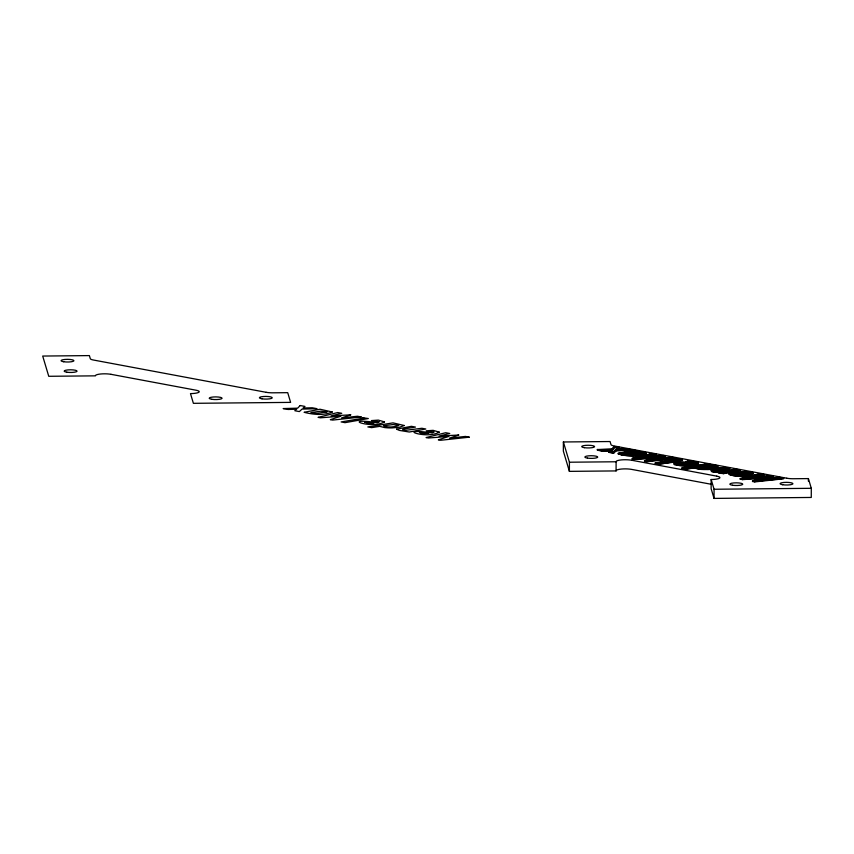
<?xml version="1.0" encoding="UTF-8"?>
<svg xmlns="http://www.w3.org/2000/svg" width="854" height="854" viewBox="0 0 854 854"><rect width="100%" height="100%" fill="white"/><g stroke="black" fill="none" stroke-linecap="round" stroke-linejoin="round"><path stroke-width="1.28" d="M786.822 478.229L614.122 445.959A9.351 1.954 0.2 0 1 610.984 444.603L610.066 441.529L563.384 441.977L563.352 451.125L569.394 471.365L616.076 470.917A9.351 1.954 0.2 0 1 621.285 469.059A9.351 1.954 0.2 0 1 631.597 469.39L711.51 484.325M569.394 471.365L569.426 462.217L563.384 441.977M597.341 449.514L597.341 450.197L602.273 451.125L610.823 450.837L610.823 450.143L602.284 450.432L597.341 449.514L611.816 449.129L614.389 446.482L619.171 447.379L617.314 449.652L619.171 447.379M602.273 451.125L602.284 450.432M602.561 450.229L612.072 449.909L612.072 450.592L602.561 450.912L602.561 450.229L599.476 449.652L612.606 449.3L614.987 446.856L618.125 447.443L616.086 449.877L618.125 447.443M617.314 448.969L626.398 448.734L631.223 449.631L631.223 450.314L616.182 450.752L613.546 453.228L608.966 452.374L610.823 450.143M612.969 452.866L610.012 452.31L612.072 449.909M611.816 449.129L611.816 449.812L614.389 446.482M602.561 450.912L599.476 450.336L612.606 449.983L612.606 449.3M613.546 453.228L616.182 450.069L631.223 449.631M612.606 449.983L614.987 446.856M615.403 450.57L615.403 449.887L629.11 449.492L629.099 450.186L615.403 450.57L613.78 452.097M616.076 470.917L616.108 461.768A9.351 1.943 0.2 0 1 621.317 459.911A9.351 1.943 0.2 0 1 631.629 460.242M616.182 450.752L616.182 450.069M646.2 453.325C639.39 457.723 626.697 456.068 618.285 453.944L618.285 453.25L634.212 450.197L637.084 450.763L637.244 451.595M638.514 452.193C659.085 454.574 622.95 457.659 619.566 453.986L619.566 453.293L634.469 450.496L636.219 450.848L636.283 451.595M625.075 453.506L625.064 454.2L626.889 454.659A6.021 1.249 0.2 0 0 631.49 454.99L639.988 454.029L641.119 452.801L634.928 452.161L625.075 453.506L626.889 453.965A6.021 1.249 0.2 0 0 631.49 454.307L641.119 452.801M629.985 454.776A5.092 1.057 0.2 0 1 627.519 454.509L626.42 453.549C628.427 453.506 641.205 450.325 639.262 453.901M632.259 458.32L632.259 459.014L634.607 459.452L655.05 457.883L655.061 457.2L634.618 458.758L632.259 458.32L651.88 453.495L655.925 454.253L655.915 454.936L646.403 457.242M619.566 453.986L631.255 452.086L634.469 451.19L634.469 450.496M634.607 459.452L634.618 458.758M634.81 458.545L657.366 456.815L657.356 457.498L634.81 459.228L634.81 458.545L633.561 458.31L651.976 453.773L654.612 454.264L654.612 454.947L648.421 456.452M635.632 452.161L636.283 450.912M637.073 451.456L637.084 450.763M640.158 453.495L639.902 452.631M639.988 453.677L640.158 452.812M641.119 453.485L640.746 452.545M640.874 453.752L640.874 453.068M642.24 457.264L663.238 455.758L663.654 456.527L642.24 457.957L642.24 457.264L654.612 454.264M655.776 459.559L655.776 458.865L671.671 457.189L675.61 457.925L675.599 458.619L646.809 461.726L644.514 461.299L644.524 460.616L655.061 457.2M645.208 457.53L645.218 456.847L655.925 454.253M673.977 458.566L671.532 458.118L653.214 460.039L653.214 459.356L671.532 457.424L673.977 457.883L673.977 458.566L645.731 461.267L645.741 460.584L657.366 456.815M646.809 461.726L646.809 461.043L644.524 460.616M646.937 461.491L646.937 460.808L645.741 460.584M654.612 454.947L651.976 454.456L651.88 453.495M676.987 458.673L682.143 459.174L682.495 460.189L659.192 464.309L655.306 463.573L655.306 462.889L677.927 459.046L676.987 458.673L677.798 459.932L677.638 458.844M656.779 463.594L656.79 462.911L678.887 459.036L677.959 460.253L656.779 463.594C656.107 464.757 690.555 460.914 678.62 458.844M659.192 464.309L659.245 463.37L681.545 459.505M663.238 456.442L663.238 455.758M663.441 455.534L664.86 455.801L664.86 456.495L663.441 456.228L663.441 455.534L645.218 456.847M671.532 458.118L671.532 457.424M671.671 457.189L671.671 457.883L675.599 458.619M677.927 459.73L677.927 459.046M678.556 464C680.019 461.438 685.516 463.903 688.153 464.064L688.153 464.757C677.895 464.619 673.101 463.754 688.153 464.064M678.738 464.192L678.556 463.316M678.706 460.007L678.887 459.036M678.898 463.85L678.898 463.156M681.77 463.925C675.695 463.807 684.833 462.388 686.531 463.968L686.531 464.651L682.399 464.661M679.624 464.128L679.667 463.284M680.339 463.893L680.339 463.21M681.289 460.445L681.279 459.26M712.375 465.547C726.274 467.117 711.126 469.946 706.311 469.54A11.55 2.402 0.2 0 1 698.743 469.198L693.971 467.981L685.805 469.273L682.015 468.568L682.015 467.885L707.187 463.829L711.094 464.565L711.083 465.249M682.09 464.854L682.09 464.17M682.165 460.519L682.143 459.174M713.165 468.707L706.194 469.348A10.632 2.21 0.2 0 1 699.223 469.027L694.355 467.682L685.837 469.027L683.467 468.579L683.467 467.896L707.155 464.085L709.621 464.544L709.621 465.238M692.178 464.149L693.512 463.402L685.602 462.227L685.613 461.534C713.047 460.562 689.488 467.682 679.176 464.854C662.917 461.587 688.634 461.288 691.516 463.605L693.512 462.719L685.613 461.534M685.805 469.273L685.847 468.344L694.355 466.989L699.223 468.344A10.632 2.21 0.2 0 0 706.194 468.665C721.31 468.462 719.943 464.192 706.247 465.078L706.247 465.772M692.082 462.526L687.203 462.067L687.214 461.373C710.101 461.897 687.694 466.978 679.656 464.693C664.508 461.63 688.954 461.64 691.398 463.903L694.473 462.697L687.214 461.373M687.203 462.067L687.812 461.395M689.701 460.776L689.701 461.47L685.602 462.227M687.812 462.078L689.872 461.694L689.872 461.011M694.473 462.697L694.185 463.85L691.388 464.597L691.398 463.903M691.516 464.288L691.516 463.605M693.277 463.786L693.288 463.092M693.512 463.402L693.512 462.719M693.971 467.981L693.971 467.298L685.805 468.59L682.015 467.885M694.185 463.85L694.185 463.167M694.355 467.682L694.355 466.989M697.931 466.679C700.109 470.383 709.044 468.302 713.005 467.042L712.652 466.017C690.299 463.903 696.683 471.002 713.005 466.348M700.974 466.199L700.974 466.882L707.454 466.156M701.55 467.042L701.55 466.359M707.155 464.085L707.155 464.768L683.467 468.579M716.752 476.158A9.351 1.943 0.2 0 1 719.442 478.251A9.351 1.943 0.2 0 1 711.168 479.521L711.136 488.68L714.04 498.405L811.268 497.455L811.3 488.307L808.396 478.592L793.59 478.731A9.351 1.954 0.2 0 1 786.801 478.229M699.746 467.971C703.173 468.109 710.838 469.497 711.788 466.103C689.722 464.672 700.782 470.565 711.788 466.103M712.044 467.031L712.044 466.348M713.005 467.042L712.652 466.017M714.04 498.405L714.072 489.257L711.168 479.532M718.481 471.963L715.481 471.194L715.641 470.202L728.163 468.013L728.163 468.697L718.556 470.223M715.481 471.194L715.641 470.202M716.047 471.493L715.481 470.511M729.626 468.024L717.2 470.052L716.858 470.714A6.191 1.292 0.2 0 0 720.2 471.227L736.052 469.23L739.991 469.967L739.991 470.65L723.466 473.66L719.004 473.084L720.306 471.942C699.319 471.194 720.178 466.07 729.626 468.024L729.626 468.718L717.2 470.735M723.124 473.383L720.285 473.02L721.854 472.475L721.854 471.782C703.408 471.718 715.033 467.021 728.163 468.013M723.157 471.974L723.157 471.28M723.466 473.66L723.477 472.967L725.644 472.273L739.991 469.967M721.523 472.155L736.02 469.476L738.529 469.946L738.518 470.639L723.701 473.169M728.163 468.697L725.537 468.205L725.537 467.522M733.351 474.248C734.803 471.675 740.311 474.141 742.948 474.312L742.948 474.995C741.325 475.294 732.38 475.379 734.291 473.991M733.533 474.44L733.351 473.554M733.693 474.087L733.693 473.404M734.461 473.522C733.415 474.141 739.489 472.828 741.315 474.205L741.315 474.899L738.795 474.963M734.323 474.269L735.134 473.447M723.487 472.166L736.02 470.17L736.052 469.23M736.874 475.091L736.885 474.408L733.533 473.746M740.269 478.507L742.617 478.945L763.06 477.386L763.049 478.069L742.617 479.638L740.258 479.201L740.269 478.507L759.879 473.682L763.924 474.44L763.924 475.123L756.783 476.852M746.962 474.386L748.307 473.639L740.397 472.465L740.397 471.782C767.842 470.81 744.282 477.92 733.96 475.102C717.712 471.824 743.418 471.525 746.311 473.842L748.307 472.956L740.397 471.782M760.049 478.091L741.56 479.179L741.56 478.496L759.985 473.959L762.611 474.45L762.611 475.134L758.896 476.041M746.866 472.764L741.998 472.305L741.998 471.621L749.524 471.888L753.153 473.404C752.737 479.19 715.492 474.557 734.066 472.945M742.617 479.638L742.617 478.945M741.998 472.305L742.606 471.632M742.809 479.414L742.809 478.72L741.56 478.496M744.496 471.024L744.496 471.707L740.397 472.465M742.596 472.315L744.667 471.931L744.667 471.248M741.998 471.621L749.257 472.935L748.979 474.087L746.182 474.835L746.182 474.151C744.464 472.87 726.786 471.013 730.277 474.119C731.793 476.5 762.889 474.717 748.243 472.134M746.311 474.525L746.311 473.842M748.072 474.023L748.072 473.34M748.307 473.639L748.307 472.956M748.979 474.087L749.257 472.935M750.239 477.45L771.237 475.945L771.653 476.713L750.239 478.144L750.239 477.45L762.611 474.45M763.775 479.745L763.775 479.051L779.67 477.375L783.609 478.112L783.609 478.806L754.808 481.912L752.523 481.485L752.523 480.802L763.06 477.386M753.217 477.717L753.217 477.034L763.924 474.44M753.74 481.453L753.74 480.77L765.365 477.002L765.355 477.685L753.74 481.453L781.976 478.752L781.976 478.069L779.531 477.61L761.224 479.542L761.213 480.226L779.531 478.304L779.67 477.375M754.808 481.912L754.936 480.994L781.976 478.069M759.879 473.682L759.879 474.365L746.396 477.685M741.56 479.179L759.975 474.643L759.985 473.959M771.237 476.628L771.237 475.945M771.44 475.721L771.44 476.415L772.859 476.681L772.87 475.988L771.44 475.721L753.217 477.034M808.386 481.208L808.396 478.592M682.495 459.505L659.192 463.615L655.306 462.889M615.403 449.887L612.98 452.172L610.012 451.617M637.244 450.912L636.806 451.296C664.177 453.25 622.801 457.765 618.285 453.25M608.966 452.374L610.823 450.837M610.012 452.31L612.072 450.592M711.083 470.565C710.656 472.71 716.762 472.113 718.513 472.582M634.212 450.88L629.323 452.193M721.854 471.782L720.285 472.337L723.124 472.7L738.529 469.946M719.004 473.084L720.306 472.625M653.214 459.356L663.654 455.844M655.776 458.865L664.86 455.801M653.214 460.039L656.694 458.876M659.021 458.086L663.654 456.527M656.907 459.174L664.86 456.495M761.224 479.542L771.653 476.03M763.775 479.051L772.87 475.988M765.857 478.667L771.653 476.713M764.906 479.361L772.859 476.681M715.641 470.885L716.474 470.607M748.979 473.404L746.182 474.151M644.514 461.299L646.862 460.541M649.2 459.783L655.05 457.883M645.731 461.267L657.356 457.498M752.523 481.485L763.049 478.069M639.988 452.994L631.426 454.104A5.092 1.057 0.2 0 1 627.53 453.826L626.42 453.549M715.257 468.291L717.509 467.159L710.848 465.686M635.942 458.107L651.88 454.179M651.976 454.456L633.561 458.993L634.81 459.228M740.258 479.201L743.941 478.293M642.24 457.957L645.955 457.05M750.239 478.144L752.716 477.535M675.375 460.487L677.222 460.135M712.631 470.074L720.712 468.729M682.015 468.568L684.524 468.163M688.303 467.554L690.822 467.149M693.341 466.743L707.187 464.523M723.146 468.344L729.626 468.718M725.537 468.205C709.535 469.305 707.646 472.422 721.854 472.475M724.448 471.76L727.021 471.355M729.604 470.938L732.188 470.533M618.285 453.944L628.096 452.385M706.247 465.078L709.621 464.544M711.094 464.565L709.407 464.822C724.672 464.875 716.228 469.476 706.311 468.857A11.55 2.402 0.2 0 1 698.743 468.504L693.971 467.298M698.818 467.48L707.646 466.348L711.788 466.786M626.238 454.018L634.928 452.855M626.409 454.232L635.216 453.036L639.902 453.325M637.874 454.189L633.06 454.734M655.306 463.573L660.548 462.783M663.163 462.377L665.778 461.982M668.404 461.576L671.02 461.181M646.937 460.808L673.977 457.883M646.809 461.043L675.61 457.925M783.609 478.112L754.808 481.229L752.523 480.802M661.071 458.993L663.718 458.715M766.422 479.457L769.07 479.179M742.809 478.72L765.365 477.002M762.707 477.888L765.355 477.685M647.812 457.349L651.719 457.061M656.929 456.687L663.441 456.228M763.625 476.97L768.835 476.596M686.531 463.968L679.538 463.348M741.315 474.205L734.323 473.586M742.948 474.312L736.885 474.408M679.282 462.708C656.577 466.092 714.35 467.586 693.448 461.886M676.976 459.356L678.076 459.324M616.086 449.193L629.11 449.492M618.616 449.62L625.096 449.45M616.086 449.877L629.099 450.186M569.426 462.217L616.108 461.768M714.072 489.257L811.3 488.307M723.487 471.483L716.047 470.81M635.643 451.478C662.693 452.983 624.434 457.434 619.566 453.293M678.62 459.537L681.535 460.189M735.134 474.13L736.564 474.173M638.643 452.001L645.645 453.036M679.122 459.356L682.495 460.189M709.621 466.177L712.652 466.711M689.872 461.694C710.464 464.437 682.122 467.202 677.5 465.035C667.316 462.163 689.925 462.612 691.388 464.597M744.667 471.931C765.259 474.675 736.906 477.45 732.294 475.272C722.11 472.401 744.72 472.849 746.182 474.835M684.94 462.996L686.787 463.22M739.724 473.233L744.998 474.119M719.004 472.401L723.477 472.967M638.792 452.844L640.735 453.228M684.097 463.946L688.153 464.757M683.616 464.106L686.531 464.651M738.881 474.183L742.948 474.995M738.4 474.354L741.315 474.899M615.585 447.4L619.171 448.062M626.388 449.417L631.223 450.314M653.897 454.563L655.915 454.936M736.052 469.913L739.991 470.65M614.987 447.549L618.125 448.136M634.469 451.19L635.963 451.467M736.02 470.17L738.518 470.639M759.975 474.643L762.611 475.134M608.977 451.681L613.546 452.545M753.74 480.77L754.936 480.994M656.79 462.911L659.245 463.37M683.467 467.896L685.847 468.344M631.64 460.242L716.784 476.148M266.138 392.306L93.449 360.025A9.351 1.943 0.2 0 1 90.3 358.68L89.382 355.595L42.7 356.054L48.753 376.294L95.424 375.845A9.351 1.943 0.2 0 1 100.655 373.999A9.351 1.943 0.2 0 1 110.956 374.319M110.956 374.308L196.1 390.225A9.351 1.943 0.2 0 1 198.758 392.328A9.351 1.943 0.2 0 1 190.485 393.609L193.388 403.323L290.616 402.383L287.713 392.669L272.906 392.808A9.351 1.943 0.2 0 1 266.149 392.306M688.602 463.53L690.203 463.882M678.738 463.508L679.442 463.733M748.51 473.169L749.257 473.628M693.715 462.932L694.462 463.38M718.94 471.792A6.191 1.292 0.2 0 1 717.819 471.621M396.576 429.178L399.352 430.395L409.29 432.017L425.804 429.007L421.876 428.27L406.024 430.267A6.191 1.292 0.2 0 1 402.672 429.754L403.013 429.103L415.45 427.075L411.382 426.317L396.576 429.178M384.471 421.897C371.287 429.679 339.038 417.232 377.34 422.645L379.325 421.759L371.426 420.584L378.322 420.104L384.471 421.897M439.255 432.135C426.082 439.927 393.822 427.48 432.124 432.893L434.12 432.007L426.221 430.822L433.106 430.341L439.255 432.135M332.249 411.98C323.858 415.727 313.012 414.596 304.109 412.301L320.026 409.237L332.249 411.98M404.273 425.505L399.576 427.224L392.125 427.907A11.55 2.402 0.2 0 1 384.567 427.555L379.784 426.349L371.618 427.64L367.828 426.925L393 422.879L404.273 425.505M383.745 425.73C387.588 427.811 394.431 427.085 398.829 425.399L393.278 424.513L383.745 425.73M363.751 418.097L341.12 421.94L345.005 422.666L368.32 418.545L362.801 417.723L363.751 418.097M326.943 411.852L317.304 413.347A6.021 1.249 0.2 0 1 312.713 413.016L310.888 412.557L320.741 411.212L326.943 411.852M300.202 405.533L297.63 408.169L283.154 408.564L288.097 409.482L296.637 409.194L294.79 410.731L299.37 411.585L301.996 409.109L317.037 408.682L312.212 407.774L303.138 408.009L304.985 406.429L300.202 405.533M364.722 422.207L367.903 423.21L373.967 423.114L364.722 422.207M419.506 432.444L422.698 433.458L428.761 433.352L419.506 432.444M350.684 414.852L341.589 417.916L357.484 416.24L361.423 416.976L332.622 420.093L330.338 419.666L340.874 416.24L320.431 417.809L318.083 417.371L337.693 412.546L341.739 413.293L331.032 415.898L350.684 414.852M458.683 435.038L449.599 438.102L465.494 436.426L469.422 437.163L440.621 440.28L438.337 439.853L448.873 436.426L428.43 437.995L426.082 437.558L445.692 432.732L449.738 433.48L439.031 436.084L458.683 435.038M66.804 372.195A6.426 1.334 0.2 0 0 77.009 371.298A6.426 1.334 0.2 0 0 68.032 369.899A6.426 1.334 0.2 0 0 66.804 372.195M211.803 399.298A6.426 1.334 0.1 0 0 222.029 398.412A6.426 1.334 0.1 0 0 213.105 397.003A6.426 1.334 0.1 0 0 211.803 399.298M63.687 361.744A6.426 1.334 0.2 0 0 73.882 360.858A6.426 1.334 0.2 0 0 64.904 359.449A6.426 1.334 0.2 0 0 63.687 361.744M262.007 398.818A6.426 1.334 0.2 0 0 272.223 397.921A6.426 1.334 0.2 0 0 263.256 396.523A6.426 1.334 0.2 0 0 262.007 398.818M732.486 485.232A6.426 1.334 0.2 0 0 742.713 484.335A6.426 1.334 0.2 0 0 733.778 482.926A6.426 1.334 0.2 0 0 732.486 485.232M782.691 484.741A6.426 1.334 0.2 0 0 792.896 483.844A6.426 1.334 0.2 0 0 783.94 482.446A6.426 1.334 0.2 0 0 782.691 484.741M587.477 458.118A6.426 1.334 0.2 0 0 597.683 457.232A6.426 1.334 0.2 0 0 588.716 455.822A6.426 1.334 0.2 0 0 587.477 458.118M584.36 447.677A6.426 1.334 0.2 0 0 594.565 446.781A6.426 1.334 0.2 0 0 585.588 445.372A6.426 1.334 0.2 0 0 584.36 447.677"/></g></svg>
